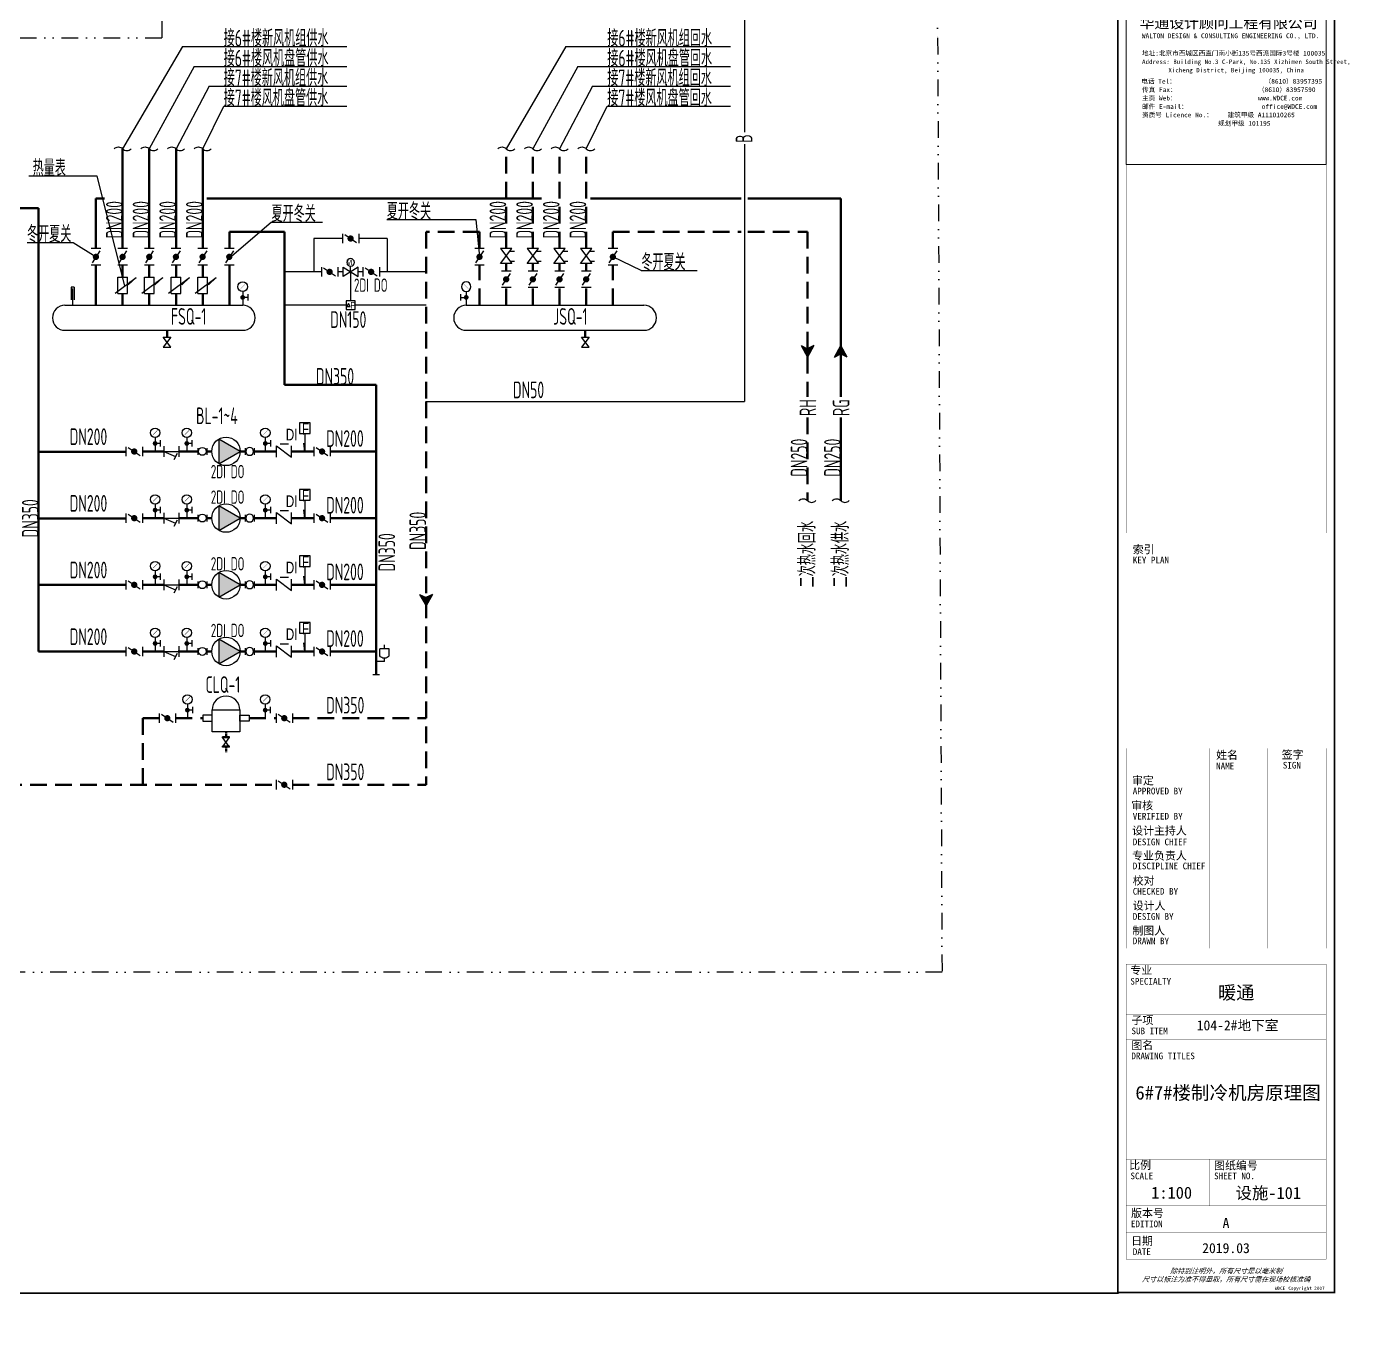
# Model space of a CAD drawing. Extents: x -253824 to 107923, y -224968 to 180578.
# Drawn here: x -119922 to -80180, y 57773 to 96770 of the extents above; entities that cross this region are included whole.
import ezdxf
from ezdxf.enums import TextEntityAlignment as Align

# ---------------------------------------------------------------- set-up
doc = ezdxf.new("R2010")
doc.units = 0
doc.header["$LTSCALE"] = 1000
doc.header["$MEASUREMENT"] = 0
for name, pattern in [('DASH', [0.35, 0.25, -0.1]), ('DASHED', [0.75, 0.5, -0.25]), ('DIVIDE', [1.25, 0.5, -0.25, 0, -0.25, 0, -0.25])]:
    doc.linetypes.add(name, pattern=pattern)
doc.layers.get('0').update_dxf_attribs({"linetype": 'CONTINUOUS'})
doc.layers.get('Defpoints').update_dxf_attribs({"linetype": 'CONTINUOUS'})
for name, color, linetype in [('$0$PUB_TEXT', 7, 'CONTINUOUS'), ('ACS_COM', 7, 'CONTINUOUS'), ('ACS_COM_BZ', 3, 'CONTINUOUS'), ('ACS_KT_FM', 3, 'CONTINUOUS'), ('ACS_KT_FM_E', 3, 'CONTINUOUS'), ('ACS_PFG_FM_F', 7, 'CONTINUOUS'), ('TEXT', 7, 'CONTINUOUS'), ('字', 7, 'CONTINUOUS'), ('建筑图名', 5, 'CONTINUOUS')]:
    doc.layers.add(name, color=color, linetype=linetype)
for name, color, linetype, lineweight in [('ACS_KT_BJ', 4, 'CONTINUOUS', 30), ('ACS_KT_LG', 3, 'CONTINUOUS', 50), ('ACS_KT_LH', 2, 'DASHED', 50), ('ACS_KT_RG', 6, 'CONTINUOUS', 50), ('cool-water1', 50, 'DASH', 60)]:
    doc.layers.add(name, color=color, linetype=linetype, lineweight=lineweight)
doc.styles.add('$0$华文细黑', font='STXIHEI.TTF', dxfattribs={"height": 10})
doc.styles.get("Standard").update_dxf_attribs({"font": 'ros.shx', "width": 0.75, "bigfont": 'jd.shx'})
doc.styles.add('yd-50', font='ros.shx', dxfattribs={"width": 0.8, "bigfont": 'jd.shx'})
doc.styles.add('华文细黑', font='STXIHEI.TTF', dxfattribs={"height": 10})
doc.styles.add('图签信息$0$hwxh', font='STXIHEI.TTF')
doc.styles.add('图签信息$0$华文细黑', font='STXIHEI.TTF', dxfattribs={"height": 10})
doc.styles.add('等高', font='ros1.shx', dxfattribs={"width": 0.7, "bigfont": 'jd.shx'})

# ---------------------------------------------------------------- blocks, each defined once
blk = doc.blocks.new('图框-A1')
for points, const_width in [([(0, 0), (841, 0), (841, 594), (0, 594)], 0.05), ([(766, 584), (25, 584), (25, 10), (766, 10)], 0.5)]:
    blk.add_lwpolyline(points, close=True, dxfattribs=dict(const_width=const_width))
blk = doc.blocks.new('图签信息$0$WDCE Copyright200X')
at = {"const_width": 0.016}
blk.add_lwpolyline([(-10.6, 1.26, 1), (-11.4, 1.26, 1)], format="xyb", close=True, dxfattribs=at)
at = {"style": '图签信息$0$华文细黑'}
for s, p in [('WDCE ', (-11.46, 0.5)), ('     Copyright ', (-3.51, 0.5))]:
    blk.add_text(s, height=1, dxfattribs=at).set_placement(p, align=Align.BOTTOM_RIGHT)
blk.add_text('c', height=0.6, dxfattribs=at).set_placement((-11.04, 1.35), align=Align.MIDDLE_CENTER)
blk.add_attdef('200X', text='', height=1, dxfattribs=at).set_placement((-0.45, 0.5), align=Align.BOTTOM_RIGHT)
blk = doc.blocks.new('图签信息$0$logo2')
h = blk.add_hatch(color=7)
h.paths.add_polyline_path([(19.02, -7.36), (15.84, -7.36), (15.84, -3.97), (18.97, -3.97), (18.97, -4.24), (16.46, -4.24), (16.46, -5.45), (18.81, -5.45), (18.81, -5.69), (16.47, -5.69), (16.47, -7.12), (19.02, -7.12)])
edge = h.paths.add_edge_path()
edge.add_spline(control_points=[(15.26, -4.21), (15.26, -4.21), (15.13, -4.65), (15.13, -4.65), (15.13, -4.65), (14.62, -4.1), (13.73, -4.1), (13.04, -4.1), (12.07, -4.54), (12.08, -5.62), (12.08, -6.49), (12.77, -7.16), (13.73, -7.17), (14.66, -7.17), (15.23, -6.68), (15.23, -6.68), (15.23, -6.68), (15.16, -7.11), (15.16, -7.11), (13.63, -7.7), (11.42, -7.29), (11.41, -5.64), (11.4, -3.72), (14.16, -3.66), (15.26, -4.21)], knot_values=[0, 0, 0, 0, 1, 1, 1, 2, 2, 2, 3, 3, 3, 4, 4, 4, 5, 5, 5, 6, 6, 6, 7, 7, 7, 8, 8, 8, 8], degree=3, periodic=0)
edge = h.paths.add_edge_path(flags=16)
edge.add_spline(control_points=[(10.23, -5.57), (10.23, -5.16), (10.12, -4.83), (9.9, -4.58), (9.63, -4.27), (9.23, -4.12), (8.69, -4.12), (8.69, -4.12), (7.64, -4.12), (7.64, -4.12), (7.64, -4.12), (7.64, -7.1), (7.64, -7.1), (7.64, -7.1), (8.66, -7.1), (8.66, -7.1), (9.13, -7.1), (9.52, -6.93), (9.82, -6.6), (10.09, -6.31), (10.23, -5.96), (10.23, -5.57)], knot_values=[0, 0, 0, 0, 1, 1, 1, 2, 2, 2, 3, 3, 3, 4, 4, 4, 5, 5, 5, 6, 6, 6, 7, 7, 7, 7], degree=3, periodic=0)
edge = h.paths.add_edge_path()
edge.add_spline(control_points=[(10.92, -5.51), (10.92, -5.96), (10.72, -6.37), (10.34, -6.72), (9.92, -7.1), (9.41, -7.29), (8.82, -7.29), (8.82, -7.29), (7.03, -7.29), (7.03, -7.29), (7.03, -7.29), (7.03, -3.92), (7.03, -3.92), (7.03, -3.92), (9.1, -3.92), (9.1, -3.92), (9.59, -3.92), (10.01, -4.06), (10.36, -4.34), (10.73, -4.64), (10.92, -5.03), (10.92, -5.51)], knot_values=[0, 0, 0, 0, 1, 1, 1, 2, 2, 2, 3, 3, 3, 4, 4, 4, 5, 5, 5, 6, 6, 6, 7, 7, 7, 7], degree=3, periodic=0)
at = {"lineweight": 0}
blk.add_lwpolyline([(19.02, -7.36), (15.84, -7.36), (15.84, -3.97), (18.97, -3.97), (18.97, -4.24), (16.46, -4.24), (16.46, -5.45), (18.81, -5.45), (18.81, -5.69), (16.47, -5.69), (16.47, -7.12), (19.02, -7.12), (19.02, -7.36)], dxfattribs=at)
for points, knots in [([(10.92, -5.51), (10.92, -5.96), (10.72, -6.37), (10.34, -6.72), (9.92, -7.1), (9.41, -7.29), (8.82, -7.29), (8.82, -7.29), (7.03, -7.29), (7.03, -7.29), (7.03, -7.29), (7.03, -3.92), (7.03, -3.92), (7.03, -3.92), (9.1, -3.92), (9.1, -3.92), (9.59, -3.92), (10.01, -4.06), (10.36, -4.34), (10.73, -4.64), (10.92, -5.03), (10.92, -5.51)], [0, 0, 0, 0, 1, 1, 1, 2, 2, 2, 3, 3, 3, 4, 4, 4, 5, 5, 5, 6, 6, 6, 7, 7, 7, 7]), ([(10.23, -5.57), (10.23, -5.16), (10.12, -4.83), (9.9, -4.58), (9.63, -4.27), (9.23, -4.12), (8.69, -4.12), (8.69, -4.12), (7.64, -4.12), (7.64, -4.12), (7.64, -4.12), (7.64, -7.1), (7.64, -7.1), (7.64, -7.1), (8.66, -7.1), (8.66, -7.1), (9.13, -7.1), (9.52, -6.93), (9.82, -6.6), (10.09, -6.31), (10.23, -5.96), (10.23, -5.57)], [0, 0, 0, 0, 1, 1, 1, 2, 2, 2, 3, 3, 3, 4, 4, 4, 5, 5, 5, 6, 6, 6, 7, 7, 7, 7]), ([(15.26, -4.21), (15.26, -4.21), (15.13, -4.65), (15.13, -4.65), (15.13, -4.65), (14.62, -4.1), (13.73, -4.1), (13.04, -4.1), (12.07, -4.54), (12.08, -5.62), (12.08, -6.49), (12.77, -7.16), (13.73, -7.17), (14.66, -7.17), (15.23, -6.68), (15.23, -6.68), (15.23, -6.68), (15.16, -7.11), (15.16, -7.11), (13.63, -7.7), (11.42, -7.29), (11.41, -5.64), (11.4, -3.72), (14.16, -3.66), (15.26, -4.21)], [0, 0, 0, 0, 1, 1, 1, 2, 2, 2, 3, 3, 3, 4, 4, 4, 5, 5, 5, 6, 6, 6, 7, 7, 7, 8, 8, 8, 8])]:
    blk.add_open_spline(points, degree=3, knots=knots, dxfattribs=at)
blk = doc.blocks.new('图签信息$0$logo1')
h = blk.add_hatch(color=8)
edge = h.paths.add_edge_path()
edge.add_spline(control_points=[(3.86, -5.21), (3.63, -5.88), (3.39, -6.56), (3.39, -6.56), (3.39, -6.56), (2.5, -3.91), (2.5, -3.91), (2.5, -3.91), (1.8, -3.91), (1.69, -3.91), (2.02, -4.39), (2.95, -7.27), (2.95, -7.27), (2.95, -7.27), (3.44, -7.27), (3.44, -7.27), (3.44, -7.27), (4.03, -5.66), (4.03, -5.66), (4.03, -5.66), (3.86, -5.21), (3.86, -5.21)], knot_values=[0, 0, 0, 0, 1, 1, 1, 2, 2, 2, 3, 3, 3, 4, 4, 4, 5, 5, 5, 6, 6, 6, 7, 7, 7, 7], degree=3, periodic=0)
h = blk.add_hatch(color=7)
edge = h.paths.add_edge_path()
edge.add_spline(control_points=[(6.04, -3.91), (6.09, -4.1), (5.2, -6.56), (5.2, -6.56), (5.2, -6.56), (4.3, -3.91), (4.3, -3.91), (4.3, -3.91), (3.6, -3.91), (3.49, -3.91), (3.82, -4.39), (4.75, -7.27), (4.75, -7.27), (4.75, -7.27), (5.24, -7.27), (5.24, -7.27), (5.24, -7.27), (6.33, -4.3), (6.33, -4.3), (6.33, -4.3), (6.48, -3.91), (6.48, -3.91), (6.48, -3.91), (6.21, -3.91), (6.04, -3.91)], knot_values=[0, 0, 0, 0, 1, 1, 1, 2, 2, 2, 3, 3, 3, 4, 4, 4, 5, 5, 5, 6, 6, 6, 7, 7, 7, 8, 8, 8, 8], degree=3, periodic=0)
at = {"color": 8, "lineweight": 0}
blk.add_open_spline([(3.86, -5.21), (3.63, -5.88), (3.39, -6.56), (3.39, -6.56), (3.39, -6.56), (2.5, -3.91), (2.5, -3.91), (2.5, -3.91), (1.8, -3.91), (1.69, -3.91), (2.02, -4.39), (2.95, -7.27), (2.95, -7.27), (2.95, -7.27), (3.44, -7.27), (3.44, -7.27), (3.44, -7.27), (4.03, -5.66), (4.03, -5.66), (4.03, -5.66), (3.86, -5.21), (3.86, -5.21)], degree=3, knots=[0, 0, 0, 0, 1, 1, 1, 2, 2, 2, 3, 3, 3, 4, 4, 4, 5, 5, 5, 6, 6, 6, 7, 7, 7, 7], dxfattribs=at)
at = {"lineweight": 0}
blk.add_open_spline([(6.04, -3.91), (6.09, -4.1), (5.2, -6.56), (5.2, -6.56), (5.2, -6.56), (4.3, -3.91), (4.3, -3.91), (4.3, -3.91), (3.6, -3.91), (3.49, -3.91), (3.82, -4.39), (4.75, -7.27), (4.75, -7.27), (4.75, -7.27), (5.24, -7.27), (5.24, -7.27), (5.24, -7.27), (6.33, -4.3), (6.33, -4.3), (6.33, -4.3), (6.48, -3.91), (6.48, -3.91), (6.48, -3.91), (6.21, -3.91), (6.04, -3.91)], degree=3, knots=[0, 0, 0, 0, 1, 1, 1, 2, 2, 2, 3, 3, 3, 4, 4, 4, 5, 5, 5, 6, 6, 6, 7, 7, 7, 8, 8, 8, 8], dxfattribs=at)
blk.add_blockref('图签信息$0$logo2', (0, 0))
blk = doc.blocks.new('图签信息$0$时间-logo')
at = {"layer": 'Defpoints', "lineweight": 0}
blk.add_lwpolyline([(0, -23.46), (-21.17, -23.46), (-21.17, 0), (0, 0), (0, -23.46)], dxfattribs=at)
blk.add_blockref('图签信息$0$logo1', (-20.97, 0))
at = {"style": '图签信息$0$hwxh'}
for s, height, p in [('华通设计顾问工程有限公司 ', 1.15, (-19.73, -9.05)), ('WALTON DESIGN & CONSULTING ENGINEERING CO., LTD.', 0.5, (-19.5, -10.1)), ('Address: Building No.3 C-Park, No.135 Xizhimen South Street, ', 0.47, (-19.48, -12.83)), ('地址:北京市西城区西直门南小街135号西派国际3号楼 100035', 0.5, (-19.48, -11.94)), ('Xicheng District, Beijing 100035, China ', 0.47, (-16.69, -13.72)), ('电话 Tel：                        （8610）83957395 ', 0.5, (-19.56, -14.91)), ('传真 Fax：                      （8610）83957590 ', 0.5, (-19.48, -15.8)), ('主页 Web：                      www.WDCE.com ', 0.5, (-19.48, -16.69)), ('资质号 Licence No.：    建筑甲级 A111010265 ', 0.5, (-19.48, -18.47)), ('邮件 E-mail：                    office@WDCE.com ', 0.5, (-19.48, -17.58)), ('   规划甲级 101195', 0.5, (-12.6, -19.36))]:
    blk.add_text(s, height=height, dxfattribs=at).set_placement(p)
blk = doc.blocks.new('图签信息')
at = {"const_width": 0.5}
for points in [[(-65, 574), (-65, 500.5), (0, 500.5), (0, 574)], [(-65, 0), (0, 0), (0, 500.5), (-65, 500.5)]]:
    blk.add_lwpolyline(points, close=True, dxfattribs=at)
at = {"const_width": 0.05}
for points in [[(-65, 566.5), (0, 566.5)], [(-39.14, 566.5), (-39.14, 500.5)], [(-19.1, 566.5), (-19.1, 500.5)], [(-65, 560.5), (0, 560.5)], [(-65, 554.5), (0, 554.5)], [(-65, 548.5), (0, 548.5)], [(-65, 542.5), (0, 542.5)], [(-65, 536.5), (0, 536.5)], [(-65, 530.5), (0, 530.5)], [(-65, 524.5), (0, 524.5)], [(-65, 518.5), (0, 518.5)], [(-65, 512.5), (0, 512.5)], [(-65, 512.5), (0, 512.5)], [(-65, 506.5), (0, 506.5)], [(-65, 500.5), (0, 500.5)], [(-62.5, 450.87), (-2.5, 450.87)], [(-62.5, 440.87), (-2.5, 440.87)], [(-2.5, 407.85), (-2.5, 436.12), (-62.5, 436.12), (-62.5, 407.85)], [(-62.5, 407.85), (-2.5, 407.85)], [(-62.5, 404.92), (-62.5, 227.83)], [(-62.5, 404.92), (-2.5, 404.92)], [(-62.5, 227.83), (-2.5, 227.83), (-2.5, 404.92)], [(-57.5, 338.36), (-7.5, 338.36)], [(-57.5, 288.83), (-7.5, 288.83)], [(-57.5, 234.85), (-7.5, 234.85)], [(-62.5, 227.83), (-2.5, 227.83)], [(-62.5, 217.74), (-2.5, 217.74)], [(-62.5, 103.26), (-2.5, 103.26), (-2.5, 163.26), (-62.5, 163.26), (-62.5, 103.26)], [(-37.5, 163.26), (-37.5, 103.26)], [(-20, 163.26), (-20, 103.26)], [(-62.5, 155.76), (-2.5, 155.76)], [(-62.5, 148.26), (-2.5, 148.26)], [(-62.5, 140.76), (-2.5, 140.76)], [(-62.5, 133.26), (-2.5, 133.26)], [(-62.5, 125.76), (-2.5, 125.76)], [(-62.5, 118.26), (-2.5, 118.26)], [(-62.5, 110.76), (-2.5, 110.76)], [(-62.5, 98.5), (-2.5, 98.5), (-2.5, 10), (-62.5, 10), (-62.5, 98.5)], [(-62.5, 83.5), (-2.5, 83.5)], [(-62.5, 76), (-2.5, 76)], [(-62.5, 40), (-2.5, 40)], [(-37.5, 40), (-37.5, 26)], [(-62.5, 26), (-2.5, 26)], [(-62.5, 18), (-2.5, 18)]]:
    blk.add_lwpolyline(points, dxfattribs=at)
at = {"ltscale": 0.001, "xscale": 2.834689937531525, "yscale": 2.834689937531525, "zscale": 2.834689937531525}
blk.add_blockref('图签信息$0$时间-logo', (-2.5, 404.92), dxfattribs=at)
blk.add_blockref('图签信息$0$WDCE Copyright200X', (-2.5, 0)).add_auto_attribs({'200X': '2007'})
at = {"style": '图签信息$0$华文细黑'}
for s, height, p in [('会签栏', 2.4, (-32.5, 573)), ('COUNTERSIGN', 2, (-32.5, 569.6))]:
    blk.add_text(s, height=height, dxfattribs=at).set_placement(p, align=Align.TOP_CENTER)
for s, height, p in [('签字', 2.4, (-37.22, 564.63)), ('日期', 2.4, (-17.79, 564.58)), ('SIGN', 2, (-30.32, 563.88)), ('DATE', 2, (-10.96, 563.7)), ('总图', 2.4, (-63, 559.5)), ('建筑', 2.4, (-63, 553.5)), ('结构', 2.4, (-63, 547.5)), ('给排水', 2.4, (-63, 541.5)), ('暖通', 2.4, (-63, 535.5)), ('电气', 2.4, (-63, 529.5)), ('景观', 2.4, (-63, 523.5)), ('室内', 2.4, (-63, 517.5)), ('方案', 2.4, (-63, 511.5)), ('绿色', 2.4, (-63, 505.5)), ('项目名称', 2.4, (-60.5, 498)), ('PROJECT NAME', 2, (-60.5, 494.08)), ('设计号', 2.4, (-60.54, 457.48)), ('PROJECT NO.', 2, (-60.5, 453.97)), ('阶段', 2.4, (-60.5, 447.47)), ('STAGE', 2, (-60.5, 443.97)), ('委托方', 2, (-60.9, 434.86)), ('CLIENT', 2, (-60.9, 431.86)), ('设计方', 2, (-60.5, 403.83)), ('DESIGNER', 2, (-60.5, 400.83)), ('索引', 2.4, (-60.5, 224.14)), ('KEY PLAN', 2, (-60.5, 220.74)), ('姓名', 2.4, (-35.5, 162.47)), ('签字', 2.4, (-15.81, 162.57)), ('SIGN', 2, (-15.5, 159.2)), ('审定', 2.4, (-60.73, 154.81)), ('NAME', 2, (-35.5, 158.96)), ('APPROVED BY', 2, (-60.5, 151.44)), ('审核', 2.4, (-60.95, 147.29)), ('VERIFIED BY', 2, (-60.5, 143.91)), ('设计主持人', 2.4, (-60.68, 139.76)), ('DESIGN CHIEF', 2, (-60.5, 136.19)), ('专业负责人', 2.4, (-60.67, 132.26)), ('DISCIPLINE CHIEF', 2, (-60.5, 128.98)), ('校对', 2.4, (-60.5, 124.76)), ('CHECKED BY', 2, (-60.5, 121.37)), ('设计人', 2.4, (-60.5, 117.26)), ('DESIGN BY', 2, (-60.5, 113.83)), ('制图人', 2.4, (-60.61, 109.76)), ('DRAWN BY', 2, (-60.5, 106.5)), ('专业', 2.4, (-61.23, 97.93)), ('SPECIALTY', 2, (-61.23, 94.38)), ('SUB ITEM', 2, (-60.88, 79.5)), ('子项', 2.4, (-60.88, 82.92)), ('图名', 2.4, (-60.91, 75.41)), ('DRAWING TITLES', 2, (-60.91, 72)), ('比例', 2.4, (-61.56, 39.42)), ('SCALE', 2, (-61.19, 36)), ('SHEET NO.', 2, (-36.1, 36)), ('图纸编号', 2.4, (-36.1, 39.32)), ('版本号', 2.4, (-61, 25.03)), ('EDITION', 2, (-61.06, 21.61)), ('日期', 2.4, (-61, 16.68)), ('DATE', 2, (-60.5, 13.26))]:
    blk.add_text(s, height=height, dxfattribs=at).set_placement(p, align=Align.TOP_LEFT)
for s, p in [('SITE PLAN', (-40.06, 557.7)), ('ARCHITECTURE', (-40.06, 552.7)), ('STRUCTURE', (-40.06, 546.7)), ('WATER', (-40.06, 540.7)), ('VENTILATION', (-40.06, 534.7)), ('ELECTRIC', (-40.14, 528.89)), ('LANDSCAPE', (-40.14, 522.89)), ('INTERIORS', (-40.14, 516.89)), ('PLAN', (-40.14, 510.89)), ('GREEN', (-40.14, 504.89))]:
    blk.add_text(s, height=1.5, dxfattribs=at).set_placement(p, align=Align.TOP_RIGHT)
at = {"color": 4, "style": '图签信息$0$华文细黑', "width": 0.75}
for s, p in [('通州区台湖镇104、109地块', (-32.5, 480.78)), ('F3其他类多功能用地项目', (-32.5, 470.91))]:
    blk.add_text(s, height=4.5, dxfattribs=at).set_placement(p, align=Align.CENTER)
at = {"color": 4, "style": '图签信息$0$华文细黑'}
for s, p in [('A', (-32.53, 19.4)), ('2019.03', (-32.53, 11.84))]:
    blk.add_text(s, height=3, dxfattribs=at).set_placement(p, align=Align.CENTER)
at = {"style": '图签信息$0$华文细黑', "oblique": 20}
for s, p in [('尺寸以标注为准不得量取，所有尺寸需在现场校核准确', (-32.5, 4)), ('除特别注明外，所有尺寸是以毫米制', (-32.5, 6.5))]:
    blk.add_text(s, height=1.5, dxfattribs=at).set_placement(p, align=Align.MIDDLE_CENTER)
at = {"color": 4, "ltscale": 0.001, "char_height": 3, "width": 58.4895, "style": '图签信息$0$华文细黑'}
for s, insert, attachment_point in [('通17-03', (-40.06, 455.51), 4), ('施工图', (-40.06, 445.51), 4), ('北京光谷科技园\\P开发建设有限公司', (-32.9, 419.71), 5)]:
    blk.add_mtext(s, dxfattribs=dict(at, insert=insert, attachment_point=attachment_point))
blk = doc.blocks.new('图签-A1')
at = {"color": 2}
blk.add_blockref('图签信息', (0, 0), dxfattribs=at)
blk = doc.blocks.new('blkfm003')
for p, q in [((-1.5, 1.13), (1.5, -1.13)), ((-1.5, -1.13), (-1.5, 1.13)), ((0.84, 1.47), (-0.81, 1.47)), ((1.5, -1.13), (1.5, 1.13))]:
    blk.add_line(p, q)
blk.add_solid([(0.84, 1.47), (0.43, 1.47), (0.43, 1.51)])
blk = doc.blocks.new('HDSB')
at = {"color": 8}
blk.add_lwpolyline([(2.85, 0), (-1.43, 2.47), (-1.43, -2.47)], close=True, dxfattribs=at)
blk.add_circle((0, 0), 2.85)
blk.add_solid([(-1.43, 2.47), (-1.43, -2.47), (2.85, 0)], dxfattribs=at)
blk = doc.blocks.new('HDYLB')
for p, q in [((0, 4.16), (0, 2.22)), ((1.64, 2.38), (-0.34, 2.38)), ((0, 2.13), (0, 0)), ((1.64, 1.43), (1.64, 3.33))]:
    blk.add_line(p, q)
blk.add_lwpolyline([(-0.6, 5.02, 0.107, 0.107, 0), (-0.09, 5.53, 0.249, 0.107, 0), (0.7, 6.32, 0.107, 0.107, 0)], format="xyseb")
at = {"const_width": 0.713}
blk.add_lwpolyline([(0, 2.03, -1), (0, 2.74, -1)], format="xyb", close=True, dxfattribs=at)
blk.add_circle((0, 5.59), 1.43)
blk = doc.blocks.new('H-rfj')
for p, q in [((-0.66, 0.51), (-0.66, -0.52)), ((0.66, 0.51), (0.66, -0.51))]:
    blk.add_line(p, q)
blk.add_circle((0, 0), 0.587)
blk = doc.blocks.new('HDDF')
for p, q in [((-2.47, 1.45), (-2.47, -1.4)), ((1.78, 1.22), (-1.78, -1.17)), ((2.47, 1.45), (2.47, -1.4))]:
    blk.add_line(p, q)
at = {"const_width": 0.944}
blk.add_lwpolyline([(-0.47, 0, 1), (0.47, 0, 1)], format="xyb", close=True, dxfattribs=at)
blk = doc.blocks.new('Yxglq')
for p, q in [((0, 1.07), (0, -1.07)), ((0, 0), (2.37, -1.03)), ((0, 0), (2.99, 0)), ((2.99, 1.07), (2.99, -1.07)), ((2.09, -1.61), (2.71, -0.35))]:
    blk.add_line(p, q)
blk = doc.blocks.new('箭头01')
at = {"ltscale": 10}
blk.add_hatch(color=7, dxfattribs=at).paths.add_polyline_path([(12, -101), (161, -173), (1, 113), (-159, -173), (-10, -101)])
at = {"color": 7, "ltscale": 10}
for p, q in [((-159, -173), (1, 113)), ((161, -173), (1, 113)), ((-159, -173), (-10, -101)), ((-10, -101), (12, -101)), ((161, -173), (12, -101))]:
    blk.add_line(p, q, dxfattribs=at)
blk = doc.blocks.new('DDZF')
for p, q in [((1.5, 0.94), (-1.5, -0.94)), ((-1.5, 0.94), (1.5, -0.94)), ((-1.5, -0.94), (-1.5, 0.94)), ((0, 0), (0, 1.12)), ((1.5, -0.94), (1.5, 0.94))]:
    blk.add_line(p, q)
blk.add_circle((0, 1.88), 0.75)
at = {"width": 0.8}
blk.add_text('M', height=1.12, dxfattribs=at).set_placement((-0.31, 1.32))
blk = doc.blocks.new('ACSSgFj196')
for p, q in [((-0.68, 1.33), (-0.68, 0)), ((0.68, 1.33), (-0.68, 1.33)), ((-0.68, 0), (0.68, 0)), ((-0.3, 0.9), (-0.56, 0.46)), ((-0.56, 0.46), (-0.05, 0.46)), ((-0.05, 0.46), (-0.3, 0.9)), ((0.68, 0), (0.68, 1.33))]:
    blk.add_line(p, q)
at = {"width": 0.7}
blk.add_text('P', height=1, dxfattribs=at).set_placement((-0.02, 0.14))
blk = doc.blocks.new('HDWDJ')
for p, q in [((-0.49, 5.42), (-0.49, 1.62)), ((0.49, 5.42), (-0.49, 5.42)), ((0, 5.02), (0, 0)), ((0.49, 5.42), (0.49, 1.62))]:
    blk.add_line(p, q)
blk = doc.blocks.new('jzf')
for p, q in [((-1.5, 1.125), (1.5, -1.125)), ((1.5, 1.125), (-1.5, -1.125)), ((-1.5, -1.125), (-1.5, 1.125)), ((1.5, -1.125), (1.5, 1.125))]:
    blk.add_line(p, q)
blk = doc.blocks.new('HDLLJ')
for p, q in [((-2.47, 1.52), (2.47, 1.52)), ((-2.47, -1.33), (-2.47, 1.52)), ((2.47, -1.33), (2.47, 1.52)), ((-2.47, -1.33), (2.47, -1.33))]:
    blk.add_line(p, q)
blk.add_lwpolyline([(-2.33, -2.12), (2.38, 4.1), (0.16, 1.79), (1.04, 2.33)])
blk = doc.blocks.new('phf')
for p, q in [((-1.5, 1.12), (1.5, -1.12)), ((1.5, 1.12), (-1.5, -1.12)), ((-1.5, -1.12), (-1.5, 1.12)), ((1.5, -1.12), (1.5, 1.12)), ((-1.01, -0.76), (-1.01, -1.64)), ((1.01, -0.76), (1.01, -1.64))]:
    blk.add_line(p, q)
blk = doc.blocks.new('剖断线')
at = {"color": 3, "flags": 128}
blk.add_lwpolyline([(1, 0, -0.414214), (0, 0, 0.414214), (-1, 0)], format="xyb", dxfattribs=at)
blk = doc.blocks.new('zdfqf')
for p, q in [((0, 2.55), (0, 3.3)), ((-0.94, 1.12), (-0.94, 2.55)), ((-0.94, 2.55), (0.94, 2.55)), ((0, 0), (0, 0.62)), ((0.94, 1.12), (0.94, 2.55))]:
    blk.add_line(p, q)
blk.add_arc((0, 1.74), 1.12, 213.2093, 326.7907)
blk = doc.blocks.new('WAT043')
for p, q in [((-1.99, 1.45), (-1.99, -1.41)), ((-1.99, 1.45), (-1.63, 1.45)), ((-1.64, 1.2), (1.64, -1.2)), ((1.64, 1.2), (-1.64, -1.2)), ((-1.63, 1.45), (-1.63, -1.41)), ((1.7, 1.45), (1.7, -1.41)), ((1.7, 1.45), (2.03, 1.45)), ((2.03, 1.45), (2.03, -1.41)), ((-1.99, -1.41), (-1.63, -1.41)), ((1.7, -1.41), (2.03, -1.41))]:
    blk.add_line(p, q)

msp = doc.modelspace()

# ---------------------------------------------------------------- hatches: boundary and pattern name
at = {"layer": 'TEXT'}
for points in [[(-111572, 84012), (-111601, 84271), (-111572, 84271)], [(-111572, 82012), (-111601, 82271), (-111572, 82271)], [(-111572, 80024), (-111601, 80283), (-111572, 80283)], [(-111572, 78024), (-111601, 78283), (-111572, 78283)]]:
    msp.add_hatch(color=40, dxfattribs=at).paths.add_polyline_path(points)

# ---------------------------------------------------------------- linework, layer by layer
at = {"color": 40}
for points in [[(-111412, 84880), (-111732, 84880), (-111732, 84560), (-111412, 84560)], [(-111412, 82880), (-111732, 82880), (-111732, 82560), (-111412, 82560)], [(-111412, 80892), (-111732, 80892), (-111732, 80572), (-111412, 80572)], [(-111412, 78892), (-111732, 78892), (-111732, 78572), (-111412, 78572)]]:
    msp.add_lwpolyline(points, close=True, dxfattribs=at)
at = {"layer": 'ACS_COM', "ltscale": 0.2}
for p, q in [((-118768, 88406), (-113438, 88406)), ((-106733, 88406), (-101402, 88406)), ((-118768, 87656), (-113438, 87656)), ((-106733, 87656), (-101402, 87656)), ((-109338, 77324), (-109538, 77324)), ((-109338, 77324), (-109538, 77324))]:
    msp.add_line(p, q, dxfattribs=at)
at = {"layer": 'ACS_COM', "linetype": 'DIVIDE'}
msp.add_lwpolyline([(-92594, 96432), (-92461, 68399), (-157491, 68399), (-157624, 96432), (-115853, 96432), (-115853, 112470), (-92594, 112470), (-92594, 96432)], dxfattribs=at)
at = {"layer": 'ACS_COM'}
for points in [[(-114351, 76114), (-114632, 76114), (-114632, 75934), (-114351, 75934)], [(-114351, 76271), (-113524, 76271), (-113524, 75610), (-114351, 75610)], [(-113524, 76114), (-113243, 76114), (-113243, 75934), (-113524, 75934)]]:
    msp.add_lwpolyline(points, close=True, dxfattribs=at)
for centre, radius, start, end in [((-118768, 88031), 375, 90, 270), ((-113438, 88031), 375, 270, 90), ((-106733, 88031), 375, 90, 270), ((-101402, 88031), 375, 270, 90), ((-113938, 76271), 414, 0, 180)]:
    msp.add_arc(centre, radius, start, end, dxfattribs=at)
at = {"layer": 'ACS_COM_BZ'}
for p, q in [((-115246, 96170), (-117038, 93104)), ((-115246, 96170), (-110315, 96170)), ((-103741, 96170), (-105533, 93104)), ((-103741, 96170), (-98810, 96170)), ((-114895, 95570), (-116238, 93104)), ((-114895, 95570), (-110315, 95570)), ((-103390, 95570), (-104733, 93104)), ((-103390, 95570), (-98810, 95570)), ((-114446, 94980), (-115438, 93104)), ((-114446, 94980), (-110315, 94980)), ((-102941, 94980), (-103933, 93104)), ((-102941, 94980), (-98810, 94980)), ((-114638, 93104), (-114007, 94380)), ((-114007, 94380), (-110315, 94380)), ((-103133, 93104), (-102502, 94380)), ((-102502, 94380), (-98810, 94380)), ((-117804, 92276), (-119849, 92276)), ((-116968, 88994), (-117804, 92276)), ((-112574, 90904), (-113840, 89812)), ((-112574, 90904), (-111043, 90904)), ((-109115, 90977), (-106441, 90977)), ((-106441, 90977), (-106335, 89860)), ((-119907, 90295), (-118527, 90295)), ((-118527, 90295), (-117837, 89860)), ((-101481, 89451), (-102332, 89860)), ((-101481, 89451), (-99808, 89451))]:
    msp.add_line(p, q, dxfattribs=at)
at = {"layer": 'ACS_KT_BJ'}
for p, q in [((-98388, 98445), (-98388, 93600)), ((-98388, 93238), (-98388, 85524)), ((-110447, 90413), (-111300, 90413)), ((-111300, 90413), (-111300, 89413)), ((-109100, 90413), (-109954, 90413)), ((-109100, 90413), (-109100, 89413)), ((-111078, 89413), (-112188, 89413)), ((-110425, 89413), (-110584, 89413)), ((-109832, 89413), (-109975, 89413)), ((-107938, 89413), (-109339, 89413)), ((-110336, 88413), (-112188, 88413)), ((-107938, 88413), (-110065, 88413)), ((-107938, 85524), (-98388, 85524))]:
    msp.add_line(p, q, dxfattribs=at)
at = {"layer": 'ACS_KT_FM'}
msp.add_line((-109188, 77724), (-109438, 77724), dxfattribs=at)
at = {"layer": 'ACS_KT_LG'}
for p, q in [((-117038, 90106), (-117038, 93104)), ((-116238, 90106), (-116238, 93104)), ((-115438, 90106), (-115438, 93104)), ((-114638, 90106), (-114638, 93104)), ((-117838, 90106), (-117838, 91613)), ((-117838, 91613), (-117578, 91613)), ((-114515, 91613), (-104473, 91613)), ((-103010, 91613), (-98488, 91613)), ((-98288, 91613), (-95498, 91613)), ((-95499, 91613), (-95499, 85666)), ((-120560, 91324), (-119560, 91324)), ((-119560, 91324), (-119560, 78024)), ((-113838, 90106), (-113838, 90613)), ((-112188, 90613), (-113838, 90613)), ((-112188, 86024), (-112188, 90613)), ((-117838, 88406), (-117838, 89613)), ((-117038, 89253), (-117038, 89613)), ((-116238, 89253), (-116238, 89613)), ((-115438, 89253), (-115438, 89613)), ((-114638, 89253), (-114638, 89613)), ((-113838, 88406), (-113838, 89613)), ((-117038, 88406), (-117038, 88759)), ((-116238, 88406), (-116238, 88759)), ((-115438, 88406), (-115438, 88759)), ((-114638, 88406), (-114638, 88759)), ((-109438, 86024), (-112188, 86024)), ((-109438, 86024), (-109438, 77324)), ((-95499, 85041), (-95499, 82548)), ((-116938, 84012), (-119560, 84012)), ((-115804, 84024), (-116444, 84024)), ((-114778, 84024), (-115355, 84024)), ((-114366, 84024), (-114516, 84024)), ((-113360, 84024), (-113510, 84024)), ((-112419, 84024), (-113097, 84024)), ((-111304, 84024), (-111969, 84024)), ((-109438, 84024), (-110810, 84024)), ((-116938, 82012), (-119560, 82012)), ((-115804, 82024), (-116444, 82024)), ((-114778, 82024), (-115355, 82024)), ((-114366, 82024), (-114516, 82024)), ((-113360, 82024), (-113510, 82024)), ((-112419, 82024), (-113097, 82024)), ((-111304, 82024), (-111969, 82024)), ((-109438, 82024), (-110810, 82024)), ((-116938, 80024), (-119560, 80024)), ((-115804, 80024), (-116444, 80024)), ((-114778, 80024), (-115355, 80024)), ((-114366, 80024), (-114516, 80024)), ((-113360, 80024), (-113510, 80024)), ((-112419, 80024), (-113097, 80024)), ((-111304, 80024), (-111969, 80024)), ((-109438, 80024), (-110810, 80024)), ((-116938, 78024), (-119560, 78024)), ((-115804, 78024), (-116444, 78024)), ((-114778, 78024), (-115372, 78024)), ((-114366, 78024), (-114516, 78024)), ((-113360, 78024), (-113510, 78024)), ((-112419, 78024), (-113097, 78024)), ((-111304, 78024), (-111969, 78024)), ((-109438, 78024), (-110810, 78024))]:
    msp.add_line(p, q, dxfattribs=at)
at = {"layer": 'ACS_KT_LH'}
for p, q in [((-105533, 90106), (-105533, 93104)), ((-104733, 90106), (-104733, 93104)), ((-103933, 90106), (-103933, 93104)), ((-103133, 90106), (-103133, 93104)), ((-106333, 90613), (-107938, 90613)), ((-107938, 90613), (-107938, 85524)), ((-106333, 90106), (-106333, 90613)), ((-102333, 90106), (-102333, 90613)), ((-102333, 90613), (-98488, 90613)), ((-98288, 90613), (-96498, 90613)), ((-96499, 90613), (-96499, 85666)), ((-106333, 88406), (-106333, 89613)), ((-105533, 89432), (-105533, 89656)), ((-104733, 89432), (-104733, 89656)), ((-103933, 89432), (-103933, 89656)), ((-103133, 89432), (-103133, 89656)), ((-103133, 89432), (-103133, 89613)), ((-102333, 88406), (-102333, 89613)), ((-105533, 88406), (-105533, 88939)), ((-104733, 88406), (-104733, 88939)), ((-103933, 88406), (-103933, 88939)), ((-103133, 88406), (-103133, 88939)), ((-107938, 85524), (-107938, 74024)), ((-107938, 85524), (-107938, 85524)), ((-96499, 85041), (-96499, 82548)), ((-116429, 76024), (-115945, 76024)), ((-116429, 76024), (-116429, 74024)), ((-115452, 76024), (-114632, 76024)), ((-113243, 76024), (-112437, 76024)), ((-111944, 76024), (-107938, 76024)), ((-122060, 74024), (-112437, 74024)), ((-111944, 74024), (-107938, 74024))]:
    msp.add_line(p, q, dxfattribs=at)
at = {"layer": 'ACS_KT_RG'}
for p, q in [((-115707, 87656), (-115707, 87456)), ((-103163, 87656), (-103163, 87456))]:
    msp.add_line(p, q, dxfattribs=at)
at = {"layer": 'ACS_PFG_FM_F'}
msp.add_line((-110200, 89413), (-110200, 88546), dxfattribs=at)
at = {"layer": 'cool-water1', "ltscale": 0.2}
for p, q in [((-113938, 75610), (-113938, 75458)), ((-113938, 75157), (-113938, 75005))]:
    msp.add_line(p, q, dxfattribs=at)
at = {"layer": 'TEXT', "color": 40}
for p, q in [((-111572, 84012), (-111601, 84271)), ((-111572, 84560), (-111572, 84012)), ((-111572, 82012), (-111601, 82271)), ((-111572, 82560), (-111572, 82012)), ((-111572, 80024), (-111601, 80283)), ((-111572, 80572), (-111572, 80024)), ((-111572, 78572), (-111572, 78024)), ((-111572, 78024), (-111601, 78283))]:
    msp.add_line(p, q, dxfattribs=at)

# ---------------------------------------------------------------- block references
at = {"xscale": 100, "yscale": 100, "zscale": 100}
for name, p in [('图框-A1', (-163791, 57776)), ('图签-A1', (-80691, 58791))]:
    msp.add_blockref(name, p, dxfattribs=at)
at = {"xscale": -75, "yscale": 75, "zscale": 75, "rotation": 270}
msp.add_blockref('WAT043', (-113939, 75306), dxfattribs=at)
at = {"layer": 'ACS_COM', "rotation": 180}
for name, p, xscale, yscale, zscale in [('剖断线', (-117038, 93104), 254, 254, 254), ('剖断线', (-116238, 93104), 254, 254, 254), ('剖断线', (-115438, 93104), 254, 254, 254), ('剖断线', (-114638, 93104), 254, 254, 254), ('剖断线', (-105533, 93104), 254, 254, 254), ('剖断线', (-104733, 93104), 254, 254, 254), ('剖断线', (-103933, 93104), 254, 254, 254), ('剖断线', (-103133, 93104), 254, 254, 254), ('箭头01', (-96500, 86991), -1.199999999720603, 1.199999999720603, 1.199999999720603), ('剖断线', (-96499, 82548), 254, 254, 254), ('剖断线', (-95499, 82548), 254, 254, 254), ('箭头01', (-107939, 79529), -1.199999999720603, 1.200000000069849, 1.2)]:
    msp.add_blockref(name, p, dxfattribs=dict(at, xscale=xscale, yscale=yscale, zscale=zscale))
at = {"layer": 'ACS_COM', "xscale": 1.199999999720603, "yscale": 1.199999999720603, "zscale": 1.199999999720603}
msp.add_blockref('箭头01', (-95500, 87063), dxfattribs=at)
at = {"layer": 'ACS_KT_FM', "yscale": 100}
for name, p, xscale in [('HDDF', (-110201, 90410), -100), ('HDDF', (-110831, 89410), -100), ('HDDF', (-109585, 89410), -100), ('HDYLB', (-113438, 88406), 100), ('HDYLB', (-106733, 88406), -100), ('HDWDJ', (-118538, 88406), 100), ('HDYLB', (-116064, 84024), 100), ('HDYLB', (-115114, 84024), 100), ('HDYLB', (-112760, 84024), 100), ('HDDF', (-116691, 84021), -100), ('HDDF', (-111057, 84021), -100), ('HDYLB', (-116064, 82024), 100), ('HDYLB', (-115114, 82024), 100), ('HDYLB', (-112760, 82024), 100), ('HDDF', (-116691, 82021), -100), ('HDDF', (-111057, 82021), -100), ('HDYLB', (-116064, 80024), 100), ('HDYLB', (-115114, 80024), 100), ('HDYLB', (-112760, 80024), 100), ('HDDF', (-116691, 80021), -100), ('HDDF', (-111057, 80021), -100), ('HDYLB', (-116064, 78024), 100), ('HDYLB', (-115114, 78024), 100), ('HDYLB', (-112760, 78024), 100), ('HDDF', (-116691, 78021), -100), ('HDDF', (-111057, 78021), -100), ('HDYLB', (-115095, 76024), 100), ('HDYLB', (-112763, 76024), 100), ('HDDF', (-115698, 76021), -100), ('HDDF', (-112191, 76021), -100), ('HDDF', (-112191, 74024), -100)]:
    msp.add_blockref(name, p, dxfattribs=dict(at, xscale=xscale))
at = {"layer": 'ACS_KT_FM', "yscale": 100, "rotation": 270}
for name, p, xscale in [('HDDF', (-117840, 89860), -100), ('HDDF', (-117040, 89860), -100), ('HDDF', (-116240, 89860), -100), ('HDDF', (-115440, 89860), -100), ('HDDF', (-114640, 89860), -100), ('HDDF', (-113840, 89860), -100), ('HDDF', (-106335, 89860), -100), ('HDDF', (-102335, 89860), -100), ('HDDF', (-105535, 89186), -100), ('HDDF', (-104735, 89186), -100), ('HDDF', (-103935, 89186), -100), ('HDDF', (-103135, 89186), -100), ('HDLLJ', (-117047, 89006), -100), ('HDLLJ', (-116247, 89006), -100), ('HDLLJ', (-115447, 89006), -100), ('HDLLJ', (-114647, 89006), -100), ('jzf', (-115707, 87306), 100), ('jzf', (-103163, 87306), 100)]:
    msp.add_blockref(name, p, dxfattribs=dict(at, xscale=xscale))
at = {"layer": 'ACS_KT_FM', "xscale": 150, "yscale": 150, "zscale": 1.5, "rotation": 90}
for p in [(-105533, 89881), (-104733, 89881), (-103933, 89881), (-103133, 89881)]:
    msp.add_blockref('phf', p, dxfattribs=at)
at = {"layer": 'ACS_KT_FM'}
for name, p, xscale, yscale, zscale in [('ACSSgFj196', (-110201, 88279), 200, 200, 2), ('HDSB', (-113938, 84024), 150, 150, 1.5), ('Yxglq', (-115804, 84024), 150, 150, 1.5), ('H-rfj', (-114647, 84024), 200, 200, 2), ('H-rfj', (-113228, 84024), -200, 200, 2), ('blkfm003', (-112194, 84024), 150, 150, 1.5), ('HDSB', (-113938, 82024), 150, 150, 1.5), ('Yxglq', (-115804, 82024), 150, 150, 1.5), ('H-rfj', (-114647, 82024), 200, 200, 2), ('H-rfj', (-113228, 82024), -200, 200, 2), ('blkfm003', (-112194, 82024), 150, 150, 1.5), ('HDSB', (-113938, 80024), 150, 150, 1.5), ('Yxglq', (-115804, 80024), 150, 150, 1.5), ('H-rfj', (-114647, 80024), 200, 200, 2), ('H-rfj', (-113228, 80024), -200, 200, 2), ('blkfm003', (-112194, 80024), 150, 150, 1.5), ('HDSB', (-113938, 78024), 150, 150, 1.5), ('Yxglq', (-115804, 78024), 150, 150, 1.5), ('H-rfj', (-114647, 78024), 200, 200, 2), ('H-rfj', (-113228, 78024), -200, 200, 2), ('blkfm003', (-112194, 78024), 150, 150, 1.5), ('zdfqf', (-109188, 77724), -150, 150, 1.5)]:
    msp.add_blockref(name, p, dxfattribs=dict(at, xscale=xscale, yscale=yscale, zscale=zscale))
at = {"layer": 'ACS_KT_FM_E', "xscale": -150, "yscale": 150, "zscale": 1.5}
msp.add_blockref('DDZF', (-110200, 89413), dxfattribs=at)

# ---------------------------------------------------------------- texts
at = {"layer": '$0$PUB_TEXT', "style": '$0$华文细黑'}
msp.add_text('6#7#楼制冷机房原理图', height=407.75, dxfattribs=at).set_placement((-86661, 64581))
at = {"layer": 'ACS_COM_BZ', "style": '等高', "width": 0.7}
for s, height, rotation, p in [('接6#楼新风机组供水', 500, 0, (-114007, 96170)), ('接6#楼新风机组回水', 500, 0, (-102502, 96170)), ('接6#楼风机盘管供水', 500, 0, (-114007, 95570)), ('接6#楼风机盘管回水', 500, 0, (-102502, 95570)), ('接7#楼新风机组供水', 500, 0, (-114007, 94980)), ('接7#楼新风机组回水', 500, 0, (-102502, 94980)), ('接7#楼风机盘管供水', 500, 0, (-114007, 94380)), ('接7#楼风机盘管回水', 500, 0, (-102502, 94380)), ('B', 500, 90, (-98150, 93282)), ('热量表', 500, 0, (-119739, 92276)), ('DN200', 500, 90, (-117038, 90409)), ('DN200', 500, 90, (-116238, 90409)), ('DN200', 500, 90, (-115438, 90409)), ('DN200', 500, 90, (-114638, 90409)), ('夏开冬关', 500, 0, (-112574, 90904)), ('夏开冬关', 500, 0, (-109115, 90977)), ('DN200', 500, 90, (-105533, 90409)), ('DN200', 500, 90, (-104733, 90409)), ('DN200', 500, 90, (-103933, 90409)), ('DN200', 500, 90, (-103133, 90409)), ('冬开夏关', 500, 0, (-119907, 90295)), ('冬开夏关', 500, 0, (-101481, 89451)), ('2DI DO', 400, 360, (-110100, 88811)), ('FSQ-1', 500, 0, (-115591, 87823)), ('DN150', 500, 0, (-110813, 87729)), ('JSQ-1', 500, 360, (-104125, 87823)), ('DN350', 500, 0, (-111240, 86024)), ('DN50', 500, 0, (-105330, 85620)), ('RH', 500, 90, (-96236, 85085)), ('RG', 500, 90, (-95238, 85085)), ('BL-1~4', 500, 360, (-114837, 84842)), ('DN200', 500, 360, (-118626, 84216)), ('DN200', 500, 360, (-110934, 84161)), ('DN250', 500, 90, (-96498, 83267)), ('DN250', 500, 90, (-95498, 83267)), ('2DI DO', 400, 360, (-114393, 83219)), ('DN200', 500, 360, (-118626, 82216)), ('2DI DO', 400, 360, (-114393, 82453)), ('DN350', 500, 90, (-119559, 81444)), ('DN200', 500, 360, (-110934, 82161)), ('DN350', 500, 90, (-107937, 81069)), ('二次热水回水', 500, 90, (-96256, 79944)), ('二次热水供水', 500, 90, (-95256, 79944)), ('DN350', 500, 90, (-108865, 80425)), ('DN200', 500, 360, (-118626, 80216)), ('2DI DO', 400, 360, (-114393, 80453)), ('DN200', 500, 360, (-110934, 80161)), ('DN200', 500, 360, (-118626, 78216)), ('2DI DO', 400, 360, (-114393, 78453)), ('DN200', 500, 360, (-110934, 78161)), ('CLQ-1', 500, 360, (-114552, 76780)), ('DN350', 500, 360, (-110934, 76161)), ('DN350', 500, 360, (-110934, 74161))]:
    msp.add_text(s, height=height, rotation=rotation, dxfattribs=at).set_placement(p)
at = {"layer": 'TEXT', "color": 40, "style": 'yd-50', "width": 0.75}
for s, p in [('DI ', (-112145, 84353)), ('F', (-111662, 84523)), ('DI ', (-112145, 82353)), ('F', (-111662, 82523)), ('DI ', (-112145, 80365)), ('F', (-111662, 80535)), ('DI ', (-112145, 78365)), ('F', (-111662, 78535))]:
    msp.add_text(s, height=350, dxfattribs=at).set_placement(p)
at = {"layer": '字', "style": '华文细黑'}
for s, height, p in [('104-2#地下室', 300, (-84823, 66657)), ('设施-101', 360, (-83656, 61598)), ('1:100', 360, (-86187, 61606))]:
    msp.add_text(s, height=height, dxfattribs=at).set_placement(p)
at = {"layer": '建筑图名', "style": '华文细黑'}
msp.add_text('暖通', height=400, dxfattribs=at).set_placement((-84185, 67590))

doc.saveas('drawing.dxf')
